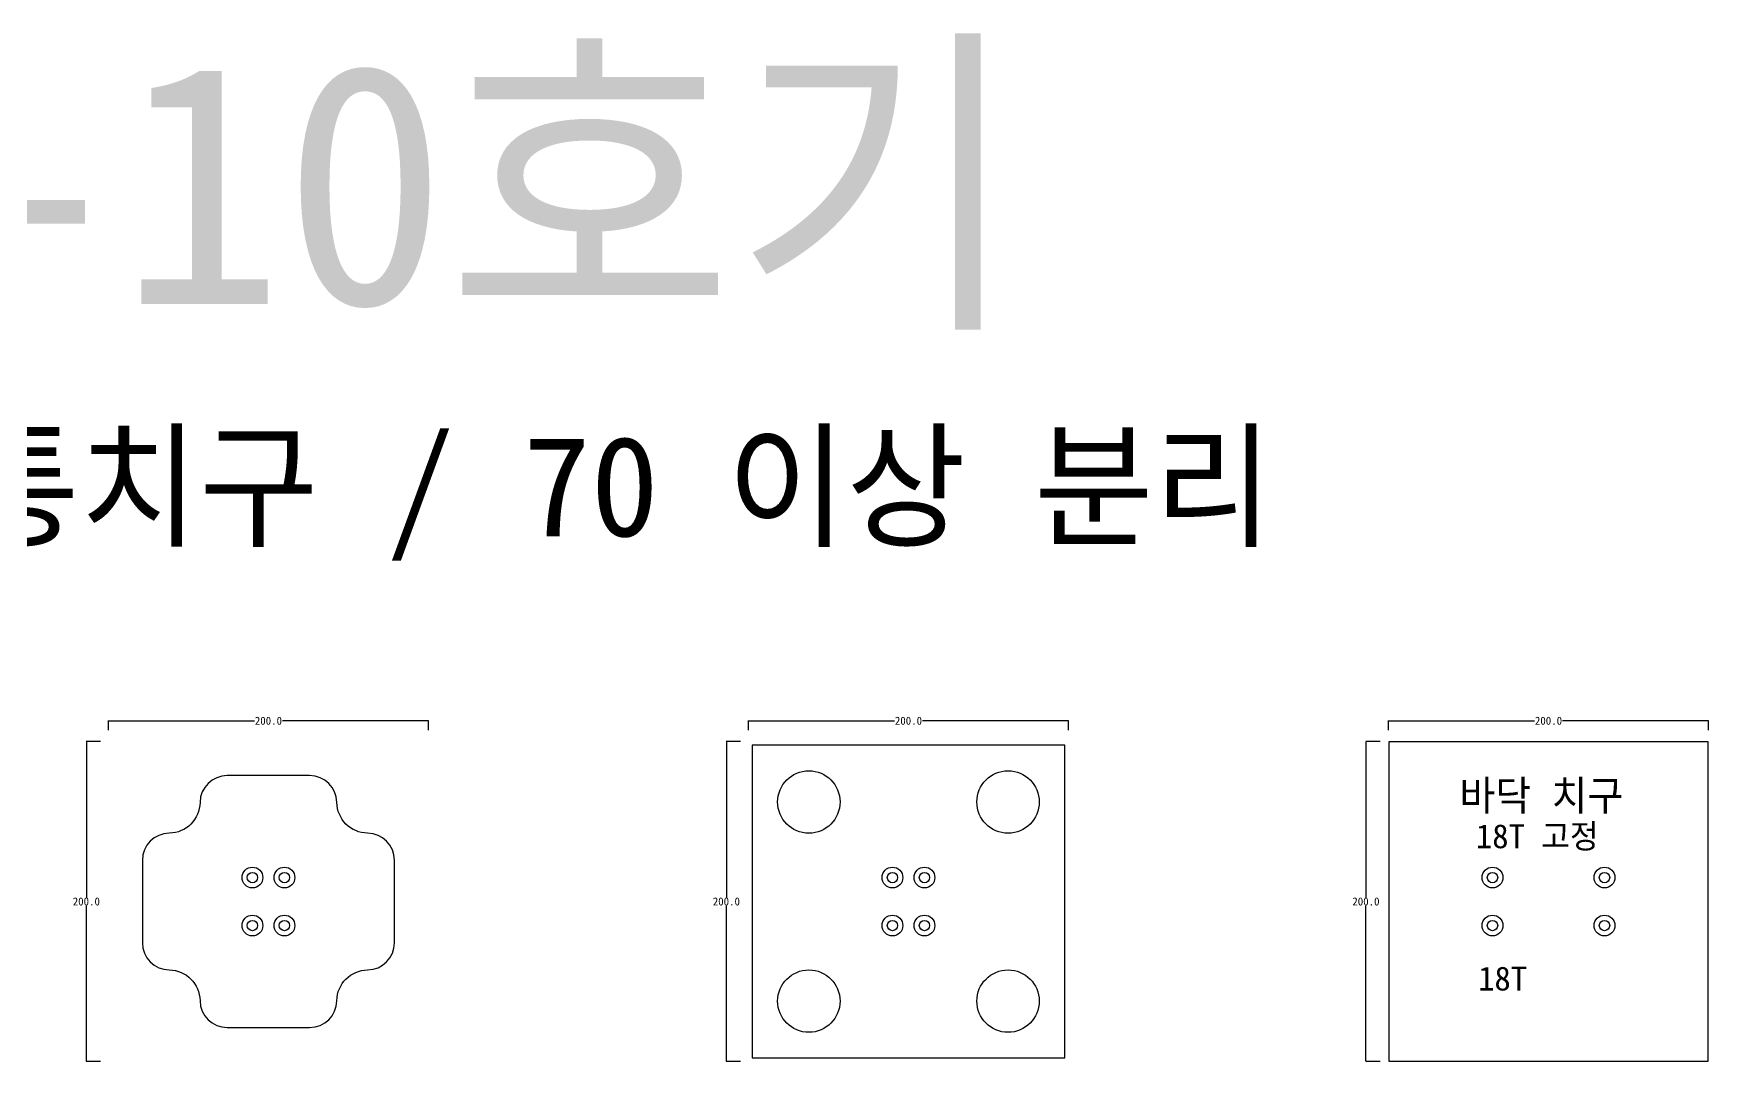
# Model space of a CAD drawing. Header units: millimetres. Extents: x 565 to 2659, y 254 to 979.
# Drawn here: x 1612 to 2659, y 336 to 979 of the extents above; entities that cross this region are included whole.
import ezdxf

# ---------------------------------------------------------------- set-up
doc = ezdxf.new("R2010")
doc.units = ezdxf.units.MM
for name, color, linetype in [('TEXT', 7, 'Continuous'), ('볼트 구멍', 7, 'Continuous'), ('치구', 7, 'Continuous'), ('치수', 7, 'Continuous')]:
    doc.layers.add(name, color=color, linetype=linetype)
doc.dimstyles.get("Standard").update_dxf_attribs({"dimtxt": 7, "dimasz": 0.18, "dimexe": 0.18, "dimexo": 0.0625, "dimgap": 0.09, "dimtad": 0, "dimtih": 1, "dimtoh": 1, "dimdec": 1, "dimzin": 0, "dimdsep": 46, "dimtxsty": 'Standard', "dimcen": 0.09, "dimadec": 0, "dimazin": 0, "dimtfac": 1, "dimtdec": 1, "dimtofl": 0, "dimtmove": 0, "dimatfit": 3, "dimfxl": 0, "dimtolj": 1, "dimtzin": 0, "dimarcsym": 0})

# ---------------------------------------------------------------- blocks, each defined once
blk = doc.blocks.new('*D44')
at = {"layer": 'Defpoints', "color": 0}
for p in [(2453.9, 536), (2444.9, 336), (2453.9, 336)]:
    blk.add_point(p, dxfattribs=at)
at = {"layer": '치수', "color": 0, "lineweight": -2}
for p, q in [((2453.8, 536), (2444.8, 536)), ((2444.9, 535.8), (2444.9, 438.6)), ((2444.9, 336.2), (2444.9, 433.4)), ((2453.8, 336), (2444.8, 336))]:
    blk.add_line(p, q, dxfattribs=at)
at = {"layer": '치수', "color": 0}
for points in [[(2444.9, 535.8), (2445, 535.8), (2444.9, 536)], [(2444.9, 336.2), (2445, 336.2), (2444.9, 336)]]:
    blk.add_solid(points, dxfattribs=at)
at = {"layer": '치수', "color": 0, "insert": (2444.9, 436), "char_height": 5, "attachment_point": 5}
blk.add_mtext('\\A1;200.0', dxfattribs=at)
blk = doc.blocks.new('*D46')
at = {"layer": 'Defpoints', "color": 0}
for p in [(2054.1, 536), (2045.2, 336), (2054.1, 336)]:
    blk.add_point(p, dxfattribs=at)
at = {"layer": '치수', "color": 0, "lineweight": -2}
for p, q in [((2054, 536), (2045, 536)), ((2045.2, 535.8), (2045.2, 438.6)), ((2045.2, 336.2), (2045.2, 433.4)), ((2054, 336), (2045, 336))]:
    blk.add_line(p, q, dxfattribs=at)
at = {"layer": '치수', "color": 0}
for points in [[(2045.2, 535.8), (2045.2, 535.8), (2045.2, 536)], [(2045.2, 336.2), (2045.2, 336.2), (2045.2, 336)]]:
    blk.add_solid(points, dxfattribs=at)
at = {"layer": '치수', "color": 0, "insert": (2045.2, 436), "char_height": 5, "attachment_point": 5}
blk.add_mtext('\\A1;200.0', dxfattribs=at)
blk = doc.blocks.new('*D47')
at = {"layer": 'Defpoints', "color": 0}
for p in [(1654.1, 536), (1645.2, 336), (1654.1, 336)]:
    blk.add_point(p, dxfattribs=at)
at = {"layer": '치수', "color": 0, "lineweight": -2}
for p, q in [((1654, 536), (1645, 536)), ((1645.2, 535.8), (1645.2, 438.6)), ((1645.2, 336.2), (1645.2, 433.4)), ((1654, 336), (1645, 336))]:
    blk.add_line(p, q, dxfattribs=at)
at = {"layer": '치수', "color": 0}
for points in [[(1645.2, 535.8), (1645.2, 535.8), (1645.2, 536)], [(1645.2, 336.2), (1645.2, 336.2), (1645.2, 336)]]:
    blk.add_solid(points, dxfattribs=at)
at = {"layer": '치수', "color": 0, "insert": (1645.2, 436), "char_height": 5, "attachment_point": 5}
blk.add_mtext('\\A1;200.0', dxfattribs=at)
blk = doc.blocks.new('*D49')
at = {"layer": 'Defpoints', "color": 0}
for p in [(2259, 549), (2059, 543.1), (2259, 543.1)]:
    blk.add_point(p, dxfattribs=at)
at = {"layer": '치수', "color": 0, "lineweight": -2}
for p, q in [((2059, 543.2), (2059, 549.2)), ((2059.2, 549), (2150.2, 549)), ((2258.8, 549), (2167.8, 549)), ((2259, 543.2), (2259, 549.2))]:
    blk.add_line(p, q, dxfattribs=at)
at = {"layer": '치수', "color": 0}
for points in [[(2059.2, 549), (2059.2, 548.9), (2059, 549)], [(2258.8, 549), (2258.8, 548.9), (2259, 549)]]:
    blk.add_solid(points, dxfattribs=at)
at = {"layer": '치수', "color": 0, "insert": (2159, 549), "char_height": 5, "attachment_point": 5}
blk.add_mtext('\\A1;200.0', dxfattribs=at)
blk = doc.blocks.new('*D50')
at = {"layer": 'Defpoints', "color": 0}
for p in [(1859, 549), (1659, 543.1), (1859, 543.1)]:
    blk.add_point(p, dxfattribs=at)
at = {"layer": '치수', "color": 0, "lineweight": -2}
for p, q in [((1659, 543.2), (1659, 549.2)), ((1659.2, 549), (1750.2, 549)), ((1858.8, 549), (1767.8, 549)), ((1859, 543.2), (1859, 549.2))]:
    blk.add_line(p, q, dxfattribs=at)
at = {"layer": '치수', "color": 0}
for points in [[(1659.2, 549), (1659.2, 548.9), (1659, 549)], [(1858.8, 549), (1858.8, 548.9), (1859, 549)]]:
    blk.add_solid(points, dxfattribs=at)
at = {"layer": '치수', "color": 0, "insert": (1759, 549), "char_height": 5, "attachment_point": 5}
blk.add_mtext('\\A1;200.0', dxfattribs=at)
blk = doc.blocks.new('*D53')
at = {"layer": 'Defpoints', "color": 0}
for p in [(2659, 549), (2459, 543.1), (2659, 543.1)]:
    blk.add_point(p, dxfattribs=at)
at = {"layer": '치수', "color": 0, "lineweight": -2}
for p, q in [((2459, 543.2), (2459, 549.2)), ((2459.2, 549), (2550.2, 549)), ((2658.8, 549), (2567.8, 549)), ((2659, 543.2), (2659, 549.2))]:
    blk.add_line(p, q, dxfattribs=at)
at = {"layer": '치수', "color": 0}
for points in [[(2459.2, 549), (2459.2, 548.9), (2459, 549)], [(2658.8, 549), (2658.8, 548.9), (2659, 549)]]:
    blk.add_solid(points, dxfattribs=at)
at = {"layer": '치수', "color": 0, "insert": (2559, 549), "char_height": 5, "attachment_point": 5}
blk.add_mtext('\\A1;200.0', dxfattribs=at)

msp = doc.modelspace()

# ---------------------------------------------------------------- linework, layer by layer
at = {"layer": '볼트 구멍', "color": 6}
for centre in [(1749, 450.99), (1769, 450.99), (2149, 450.99), (2169, 450.99), (2524, 450.99), (2594, 450.99), (1749, 420.99), (1769, 420.99), (2149, 420.99), (2169, 420.99), (2524, 420.99), (2594, 420.99)]:
    msp.add_circle(centre, 6.5, dxfattribs=at)
at = {"layer": '볼트 구멍', "color": 3}
for centre in [(1749, 450.99), (1769, 450.99), (2149, 450.99), (2169, 450.99), (2524, 450.99), (2594, 450.99), (1749, 420.99), (1769, 420.99), (2149, 420.99), (2169, 420.99), (2524, 420.99), (2594, 420.99)]:
    msp.add_circle(centre, 3.25, dxfattribs=at)
at = {"layer": '치구'}
for points in [[(2459.25, 535.74), (2459.25, 336.24), (2658.75, 336.24), (2658.75, 535.74)], [(2061.25, 533.74), (2061.25, 338.24), (2256.75, 338.24), (2256.75, 533.74)]]:
    msp.add_lwpolyline(points, close=True, dxfattribs=at)
msp.add_lwpolyline([(1697.01, 393.23, -0.4062114), (1716.24, 374, 0.4102069), (1733.24, 357.24), (1784.75, 357.24, 0.4102069), (1801.75, 374, -0.4062114), (1820.98, 393.23, 0.4102069), (1837.75, 410.23), (1837.75, 461.74, 0.4102069), (1820.98, 478.74, -0.4062114), (1801.75, 497.97, 0.4102069), (1784.75, 514.74), (1733.24, 514.74, 0.4102069), (1716.24, 497.97, -0.4062114), (1697.01, 478.74, 0.4102069), (1680.25, 461.74), (1680.25, 410.23, 0.4102069)], format="xyb", close=True, dxfattribs=at)
for centre in [(2096.75, 498.24), (2221.25, 498.24), (2096.75, 373.74), (2221.25, 373.74)]:
    msp.add_circle(centre, 19.5, dxfattribs=at)

# ---------------------------------------------------------------- texts
at = {"layer": 'TEXT', "color": 3}
msp.add_text('송운사 9-10호기', height=150, dxfattribs=at).set_placement((821.98, 809.48))
at = {"layer": 'TEXT', "color": 1, "linetype": 'Continuous'}
msp.add_text('고 70이하 통치구 / 70 이상 분리', height=62.5, dxfattribs=at).set_placement((1171.8, 664.4))
at = {"layer": 'TEXT', "color": 6, "linetype": 'Continuous'}
msp.add_text('바닥 치구', height=18.75, dxfattribs=at).set_placement((2503.3, 492.86))
at = {"layer": 'TEXT', "color": 6}
msp.add_text('18T 고정', height=15, dxfattribs=at).set_placement((2513.65, 469.36))
at = {"layer": 'TEXT', "color": 1}
msp.add_text('18T', height=15, dxfattribs=at).set_placement((2515.01, 380.38))

# ---------------------------------------------------------------- dimensions: what is measured, and where the dimension line sits
at = {"layer": '치수', "color": 4}
for base, p1, p2, picture, middle in [((1859, 548.98), (1659, 543.09), (1859, 543.09), '*D50', (1759, 548.98)), ((2259, 548.98), (2059, 543.09), (2259, 543.09), '*D49', (2159, 548.98)), ((2659, 548.98), (2459, 543.09), (2659, 543.09), '*D53', (2559, 548.98))]:
    dim = msp.add_linear_dim(base=base, p1=p1, p2=p2, dimstyle='Standard', override={"dimtxt": 5}, dxfattribs=at)
    dim.commit()
    dim.dimension.update_dxf_attribs({"geometry": picture, "text_midpoint": middle})
for base, p1, p2, picture, middle in [((1645.2, 335.99), (1654.1, 535.99), (1654.1, 335.99), '*D47', (1645.2, 435.99)), ((2045.2, 335.99), (2054.1, 535.99), (2054.1, 335.99), '*D46', (2045.2, 435.99)), ((2444.95, 335.99), (2453.85, 535.99), (2453.85, 335.99), '*D44', (2444.95, 435.99))]:
    dim = msp.add_linear_dim(base=base, p1=p1, p2=p2, angle=90, dimstyle='Standard', override={"dimtxt": 5}, dxfattribs=at)
    dim.commit()
    dim.dimension.update_dxf_attribs({"geometry": picture, "text_midpoint": middle})

doc.saveas('drawing.dxf')
